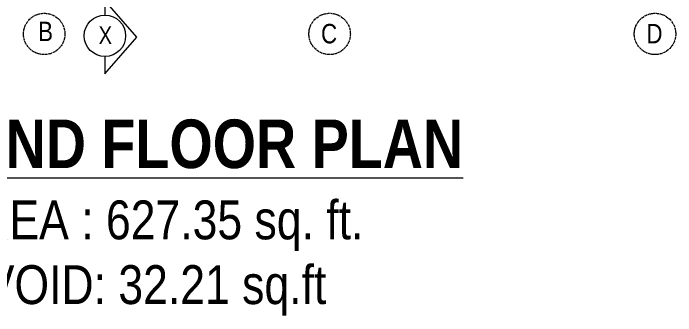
# Model space of a CAD drawing. Header units: inches. Extents: x 136316 to 155547, y -21384 to -17606.
# Drawn here: x 149675.9 to 149948.6, y -19962.6 to -19838 of the extents above; entities that cross this region are included whole.
import ezdxf

# ---------------------------------------------------------------- set-up
doc = ezdxf.new("R2010")
doc.units = ezdxf.units.IN
doc.header["$LTSCALE"] = 0.5
doc.header["$MEASUREMENT"] = 0
doc.linetypes.add('CENTER', pattern=[2, 1.25, -0.25, 0.25, -0.25])
for name, color, linetype, lineweight in [('Annotations-Bold.w', 177, 'Continuous', 13), ('TEXT', 220, 'Continuous', 9), ('Text-100.w', 254, 'Continuous', 9)]:
    doc.layers.add(name, color=color, linetype=linetype, lineweight=lineweight)
doc.styles.add('ARAIL', font='ARIALN.TTF')
doc.styles.add('arial', font='arial.ttf')

msp = doc.modelspace()

# ---------------------------------------------------------------- linework, layer by layer
at = {"layer": 'Annotations-Bold.w', "linetype": 'CENTER', "ltscale": 1.5}
for centre in [(149688.62, -19846.53), (149806.12, -19846.53), (149940.08, -19846.53)]:
    msp.add_circle(centre, 8.53, dxfattribs=at)
at = {"layer": 'TEXT'}
for points in [[(149713.62, -19756.73), (149713.62, -19838.76)], [(149713.62, -19855.83), (149713.62, -19862.97), (149726.71, -19847.83), (149713.62, -19832.69)]]:
    msp.add_lwpolyline(points, dxfattribs=at)
msp.add_circle((149713.62, -19847.29), 8.53, dxfattribs=at)

# ---------------------------------------------------------------- texts
at = {"layer": 'Annotations-Bold.w', "linetype": 'CENTER', "ltscale": 1.5, "char_height": 8, "attachment_point": 1, "style": 'ARAIL'}
for s, insert in [('B', (149686.13, -19841.49)), ('C', (149802.59, -19842.4)), ('D', (149936.54, -19842.4))]:
    msp.add_mtext_dynamic_manual_height_columns(s, width=6.5393, gutter_width=100, heights=[0], dxfattribs=dict(at, insert=insert))
at = {"layer": 'TEXT', "insert": (149711.03, -19843.46), "char_height": 7.2, "attachment_point": 1, "style": 'ARAIL'}
msp.add_mtext_dynamic_manual_height_columns('X', width=125.4648, gutter_width=90, heights=[0], dxfattribs=at)
at = {"layer": 'Text-100.w', "insert": (149734.45, -19881.79), "char_height": 20, "width": 569.1024, "attachment_point": 2, "style": 'arial'}
msp.add_mtext('\\A1;{\\fArial Narrow|b1|i0|c0|p34;\\LSECOND FLOOR PLAN\\P\\fArial Narrow|b0|i0|c0|p34;\\H0.8x;\\lAREA : 627.35 sq. ft.\\PVOID: 32.21 sq.ft}', dxfattribs=at)

doc.saveas('drawing.dxf')
